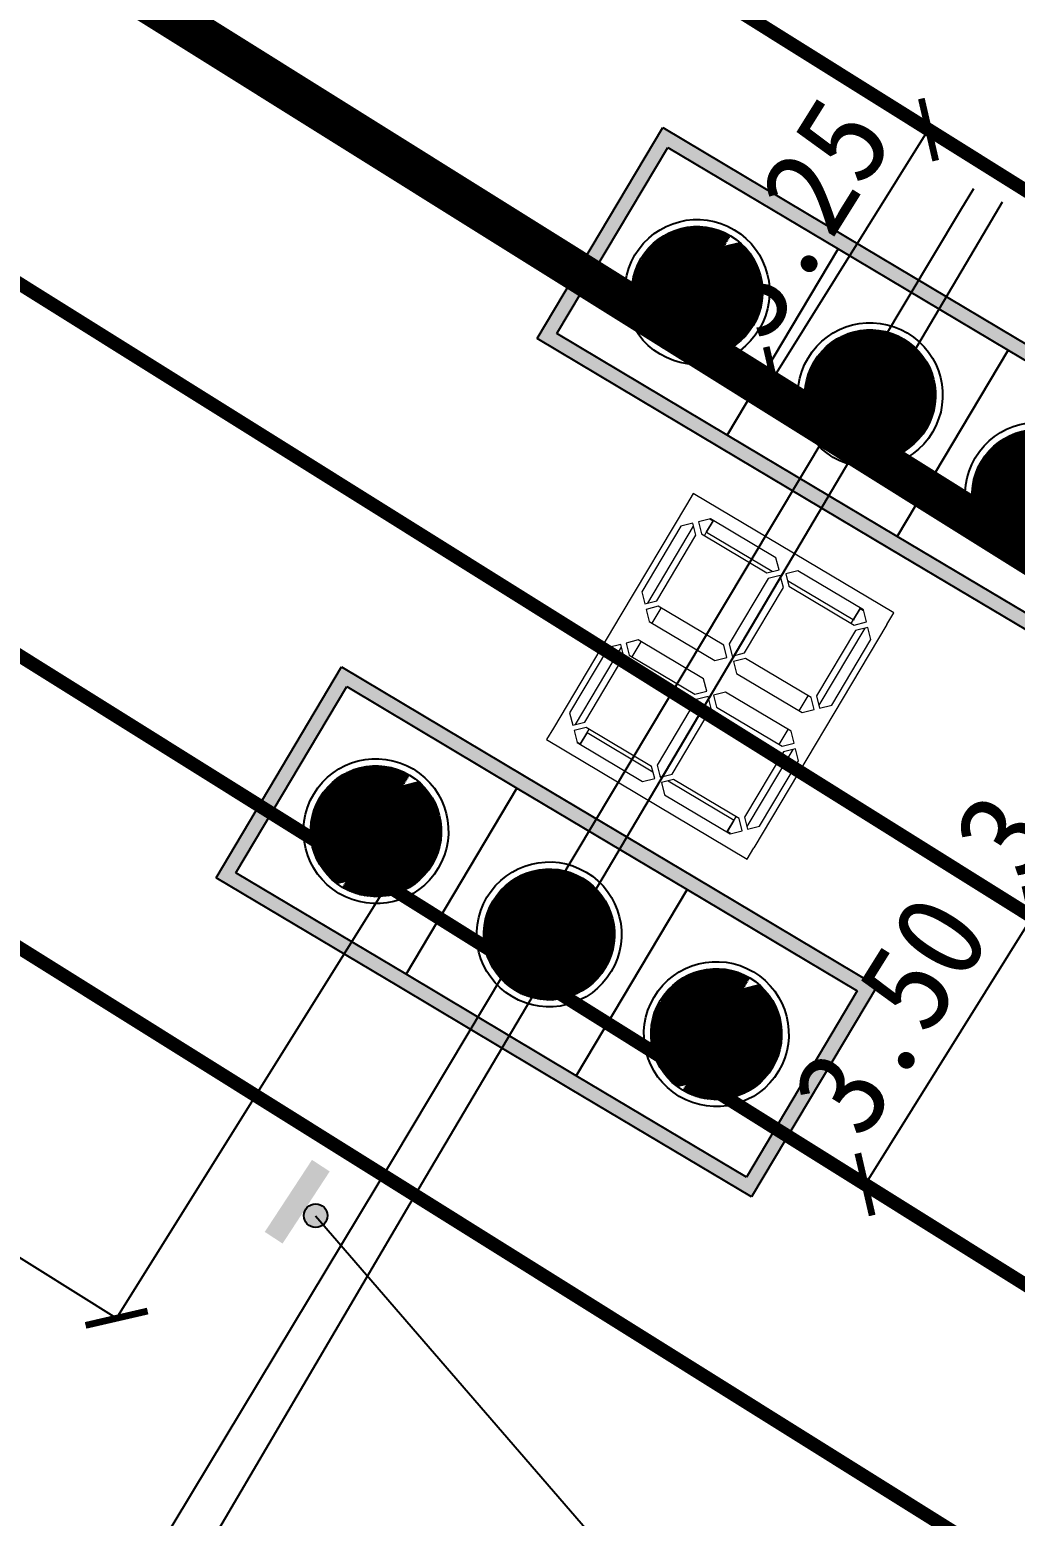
# Model space of a CAD drawing. Header units: millimetres. Extents: x 67546 to 67853, y 50657 to 50921.
# Drawn here: x 67726.25 to 67737.2, y 50739.33 to 50755.83 of the extents above; entities that cross this region are included whole.
import ezdxf

# ---------------------------------------------------------------- set-up
doc = ezdxf.new("R2010")
doc.units = ezdxf.units.MM
doc.linetypes.add('JTSS01', pattern=[6, 2, -4])
for name, color, linetype in [('@-中心线', 2, 'Continuous'), ('@-交通信号', 7, 'Continuous'), ('@-交通标志', 7, 'Continuous'), ('@-注释', 7, 'Continuous'), ('@-设计标注', 7, 'Continuous'), ('@-隔离栏', 7, 'Continuous'), ('交通标志', 7, 'Continuous')]:
    doc.layers.add(name, color=color, linetype=linetype)
doc.layers.add('@-道路标线', color=7, linetype='Continuous', lineweight=0)
doc.layers.get('0').off()
doc.styles.add('--黑体', font='simhei.ttf')
doc.linetypes.add('FENCELINE1', pattern='A,6.35,-2.54,[133,ltypeshp.shx,S=2.54,R=0,X=-2.54,Y=0],-2.54,25.4', length=36.83)
doc.dimstyles.new('标志标注', dxfattribs={"dimtxt": 1, "dimasz": 0.5, "dimexe": 0, "dimexo": 0, "dimgap": 0.25, "dimtad": 1, "dimzin": 0, "dimdsep": 46, "dimtxsty": '--黑体', "dimblk": 'ARCHTICK', "dimcen": 0.09, "dimadec": 0, "dimazin": 0, "dimtfac": 1, "dimtix": 1, "dimtmove": 1, "dimatfit": 0, "dimfxl": 1, "dimtolj": 1, "dimtzin": 0, "dimarcsym": 0})

# ---------------------------------------------------------------- blocks, each defined once
blk = doc.blocks.new('A$C5D3B22B4')
at = {"layer": '@-交通信号'}
for p, q in [((-19.019, 16.368), (-19.33, 16.367)), ((-13.857, 16.384), (-19.019, 16.368)), ((-6.759, 16.405), (-13.857, 16.384)), ((0.115, 16.441), (-6.759, 16.405)), ((-19.019, 16.015), (-19.294, 16.017)), ((-13.854, 16.004), (-19.019, 16.015)), ((-6.759, 15.99), (-13.854, 16.004)), ((0.115, 15.955), (-6.759, 15.99))]:
    blk.add_line(p, q, dxfattribs=at)
blk = doc.blocks.new('A$C2B1B455F')
at = {"layer": '@-交通信号'}
h = blk.add_hatch(color=256, dxfattribs=at)
h.paths.add_polyline_path([(0, 2.307), (0, 0.733), (0, -0.733), (0, -2.307), (-1.816, -2.307), (-1.816, -0.733), (-1.816, 0.733), (-1.816, 2.307)])
h.paths.add_polyline_path([(-0.106, 2.2), (-0.106, 0.733), (-0.106, -0.733), (-0.106, -2.2), (-1.71, -2.2), (-1.71, -0.733), (-1.71, 0.733), (-1.71, 2.2)], flags=16)
for p, q in [((-1.816, 0.733), (-1.816, 2.307)), ((-1.816, 2.307), (0, 2.307)), ((-1.71, 0.733), (-1.71, 2.2)), ((-1.71, 2.2), (-0.106, 2.2)), ((-0.106, 2.2), (-0.106, 0.733)), ((0, 2.307), (0, 0.733)), ((-0.902, 1.607), (-1.167, 1.871)), ((-0.902, 1.619), (-1.159, 1.876)), ((-0.902, 1.631), (-1.152, 1.881)), ((-0.902, 1.643), (-1.144, 1.885)), ((-0.902, 1.655), (-1.136, 1.89)), ((-0.902, 1.667), (-1.129, 1.894)), ((-0.902, 1.679), (-1.121, 1.898)), ((-0.902, 1.691), (-1.113, 1.902)), ((-0.902, 1.703), (-1.105, 1.906)), ((-0.902, 1.715), (-1.096, 1.91)), ((-0.902, 1.727), (-1.088, 1.913)), ((-0.902, 1.739), (-1.079, 1.917)), ((-0.902, 1.751), (-1.071, 1.92)), ((-0.902, 1.763), (-1.062, 1.923)), ((-0.902, 1.776), (-1.053, 1.926)), ((-0.902, 1.788), (-1.044, 1.929)), ((-0.902, 1.8), (-1.034, 1.932)), ((-0.902, 1.812), (-1.025, 1.935)), ((-0.902, 1.824), (-1.015, 1.937)), ((-0.902, 1.836), (-1.005, 1.939)), ((-0.902, 1.848), (-0.995, 1.941)), ((-0.902, 1.86), (-0.985, 1.943)), ((-0.902, 1.872), (-0.975, 1.945)), ((-0.902, 1.884), (-0.964, 1.946)), ((-0.902, 1.896), (-0.954, 1.948)), ((-0.902, 1.908), (-0.943, 1.949)), ((-0.902, 1.92), (-0.931, 1.95)), ((-0.902, 1.932), (-0.92, 1.95)), ((-0.902, 1.944), (-0.908, 1.95)), ((-0.425, 1.467), (-0.902, 1.944)), ((-0.437, 1.467), (-0.902, 1.932)), ((-0.449, 1.467), (-0.902, 1.92)), ((-0.461, 1.467), (-0.902, 1.908)), ((-0.473, 1.467), (-0.902, 1.896)), ((-0.485, 1.467), (-0.902, 1.884)), ((-0.497, 1.467), (-0.902, 1.872)), ((-0.419, 1.473), (-0.896, 1.95)), ((-0.419, 1.486), (-0.884, 1.95)), ((-0.42, 1.498), (-0.871, 1.949)), ((-0.421, 1.511), (-0.858, 1.948)), ((-0.422, 1.525), (-0.844, 1.947)), ((-0.424, 1.539), (-0.831, 1.945)), ((-0.427, 1.553), (-0.816, 1.943)), ((-0.429, 1.568), (-0.801, 1.94)), ((-0.433, 1.584), (-0.785, 1.936)), ((-0.437, 1.6), (-0.769, 1.932)), ((-0.443, 1.618), (-0.752, 1.927)), ((-0.449, 1.636), (-0.733, 1.92)), ((-0.457, 1.656), (-0.713, 1.912)), ((-0.467, 1.678), (-0.691, 1.902)), ((-0.48, 1.704), (-0.666, 1.889)), ((-0.499, 1.734), (-0.635, 1.87)), ((-0.991, 1.467), (-1.285, 1.761)), ((-0.979, 1.467), (-1.28, 1.768)), ((-0.967, 1.467), (-1.275, 1.775)), ((-0.955, 1.467), (-1.269, 1.781)), ((-0.943, 1.467), (-1.263, 1.788)), ((-0.931, 1.467), (-1.258, 1.794)), ((-0.919, 1.467), (-1.252, 1.8)), ((-0.907, 1.467), (-1.246, 1.806)), ((-0.902, 1.474), (-1.24, 1.812)), ((-0.902, 1.486), (-1.234, 1.818)), ((-0.902, 1.498), (-1.228, 1.824)), ((-0.902, 1.51), (-1.221, 1.83)), ((-0.902, 1.522), (-1.215, 1.835)), ((-0.902, 1.535), (-1.208, 1.841)), ((-0.902, 1.547), (-1.202, 1.846)), ((-0.902, 1.559), (-1.195, 1.852)), ((-0.902, 1.571), (-1.188, 1.857)), ((-0.902, 1.583), (-1.181, 1.862)), ((-0.902, 1.595), (-1.174, 1.867)), ((-0.509, 1.467), (-0.902, 1.86)), ((-0.522, 1.467), (-0.902, 1.848)), ((-0.534, 1.467), (-0.902, 1.836)), ((-0.546, 1.467), (-0.902, 1.824)), ((-0.558, 1.467), (-0.902, 1.812)), ((-0.57, 1.467), (-0.902, 1.8)), ((-0.582, 1.467), (-0.902, 1.788)), ((-0.594, 1.467), (-0.902, 1.776)), ((-0.606, 1.467), (-0.902, 1.763)), ((-0.538, 1.785), (-0.584, 1.831)), ((-1.16, 1.467), (-1.347, 1.655)), ((-1.148, 1.467), (-1.344, 1.663)), ((-1.136, 1.467), (-1.34, 1.671)), ((-1.124, 1.467), (-1.336, 1.679)), ((-1.112, 1.467), (-1.332, 1.687)), ((-1.1, 1.467), (-1.328, 1.695)), ((-1.088, 1.467), (-1.323, 1.703)), ((-1.076, 1.467), (-1.319, 1.711)), ((-1.064, 1.467), (-1.315, 1.718)), ((-1.052, 1.467), (-1.31, 1.726)), ((-1.04, 1.467), (-1.305, 1.733)), ((-1.028, 1.467), (-1.3, 1.74)), ((-1.016, 1.467), (-1.295, 1.747)), ((-1.003, 1.467), (-1.29, 1.754)), ((-0.618, 1.467), (-0.902, 1.751)), ((-0.63, 1.467), (-0.902, 1.739)), ((-0.642, 1.467), (-0.902, 1.727)), ((-0.654, 1.467), (-0.902, 1.715)), ((-0.666, 1.467), (-0.902, 1.703)), ((-0.678, 1.467), (-0.902, 1.691)), ((-0.69, 1.467), (-0.902, 1.679)), ((-0.702, 1.467), (-0.902, 1.667)), ((-0.714, 1.467), (-0.902, 1.655)), ((-1.293, 1.467), (-1.377, 1.552)), ((-1.281, 1.467), (-1.375, 1.562)), ((-1.269, 1.467), (-1.373, 1.572)), ((-1.256, 1.467), (-1.371, 1.582)), ((-1.244, 1.467), (-1.369, 1.592)), ((-1.232, 1.467), (-1.366, 1.601)), ((-1.22, 1.467), (-1.363, 1.61)), ((-1.208, 1.467), (-1.36, 1.619)), ((-1.196, 1.467), (-1.357, 1.628)), ((-1.184, 1.467), (-1.354, 1.637)), ((-1.172, 1.467), (-1.351, 1.646)), ((-0.726, 1.467), (-0.902, 1.643)), ((-0.738, 1.467), (-0.902, 1.631)), ((-0.75, 1.467), (-0.902, 1.619)), ((-0.763, 1.467), (-0.902, 1.607)), ((-0.775, 1.467), (-0.902, 1.595)), ((-0.787, 1.467), (-0.902, 1.583)), ((-0.799, 1.467), (-0.902, 1.571)), ((-0.811, 1.467), (-0.902, 1.559)), ((-0.823, 1.467), (-0.902, 1.547)), ((-0.906, 0.985), (-1.385, 1.463)), ((-0.918, 0.985), (-1.385, 1.451)), ((-0.931, 0.985), (-1.384, 1.438)), ((-0.902, 0.992), (-1.377, 1.467)), ((-0.902, 1.004), (-1.365, 1.467)), ((-0.902, 1.016), (-1.353, 1.467)), ((-0.902, 1.029), (-1.341, 1.467)), ((-0.902, 1.041), (-1.329, 1.467)), ((-0.902, 1.053), (-1.317, 1.467)), ((-0.902, 1.065), (-1.305, 1.467)), ((-0.902, 1.077), (-1.293, 1.467)), ((-0.902, 1.089), (-1.281, 1.467)), ((-0.902, 1.101), (-1.269, 1.467)), ((-0.902, 1.113), (-1.256, 1.467)), ((-0.902, 1.125), (-1.244, 1.467)), ((-0.902, 1.137), (-1.232, 1.467)), ((-0.902, 1.149), (-1.22, 1.467)), ((-0.902, 1.161), (-1.208, 1.467)), ((-0.902, 1.173), (-1.196, 1.467)), ((-0.902, 1.185), (-1.184, 1.467)), ((-0.902, 1.197), (-1.172, 1.467)), ((-0.902, 1.209), (-1.16, 1.467)), ((-0.902, 1.221), (-1.148, 1.467)), ((-0.902, 1.233), (-1.136, 1.467)), ((-0.902, 1.245), (-1.124, 1.467)), ((-0.902, 1.257), (-1.112, 1.467)), ((-0.902, 1.269), (-1.1, 1.467)), ((-0.902, 1.282), (-1.088, 1.467)), ((-0.902, 1.294), (-1.076, 1.467)), ((-0.902, 1.306), (-1.064, 1.467)), ((-0.902, 1.318), (-1.052, 1.467)), ((-0.902, 1.33), (-1.04, 1.467)), ((-0.902, 1.342), (-1.028, 1.467)), ((-0.902, 1.354), (-1.016, 1.467)), ((-0.902, 1.366), (-1.003, 1.467)), ((-0.902, 1.378), (-0.991, 1.467)), ((-0.902, 1.39), (-0.979, 1.467)), ((-0.902, 1.402), (-0.967, 1.467)), ((-0.902, 1.414), (-0.955, 1.467)), ((-0.902, 1.426), (-0.943, 1.467)), ((-0.902, 1.438), (-0.931, 1.467)), ((-0.902, 1.45), (-0.919, 1.467)), ((-0.902, 1.462), (-0.907, 1.467)), ((-0.835, 1.467), (-0.902, 1.535)), ((-0.847, 1.467), (-0.902, 1.522)), ((-0.859, 1.467), (-0.902, 1.51)), ((-0.871, 1.467), (-0.902, 1.498)), ((-0.883, 1.467), (-0.902, 1.486)), ((-0.895, 1.467), (-0.902, 1.474)), ((-0.563, 1.123), (-0.902, 1.462)), ((-0.569, 1.117), (-0.902, 1.45)), ((-0.575, 1.112), (-0.902, 1.438)), ((-0.557, 1.129), (-0.895, 1.467)), ((-0.551, 1.136), (-0.883, 1.467)), ((-0.545, 1.142), (-0.871, 1.467)), ((-0.54, 1.148), (-0.859, 1.467)), ((-0.534, 1.155), (-0.847, 1.467)), ((-0.528, 1.161), (-0.835, 1.467)), ((-0.523, 1.168), (-0.823, 1.467)), ((-0.518, 1.175), (-0.811, 1.467)), ((-0.513, 1.181), (-0.799, 1.467)), ((-0.508, 1.188), (-0.787, 1.467)), ((-0.503, 1.196), (-0.775, 1.467)), ((-0.498, 1.203), (-0.763, 1.467)), ((-0.493, 1.21), (-0.75, 1.467)), ((-0.489, 1.218), (-0.738, 1.467)), ((-0.484, 1.225), (-0.726, 1.467)), ((-0.48, 1.233), (-0.714, 1.467)), ((-0.475, 1.241), (-0.702, 1.467)), ((-0.471, 1.249), (-0.69, 1.467)), ((-0.467, 1.257), (-0.678, 1.467)), ((-0.463, 1.265), (-0.666, 1.467)), ((-0.46, 1.273), (-0.654, 1.467)), ((-0.456, 1.282), (-0.642, 1.467)), ((-0.453, 1.29), (-0.63, 1.467)), ((-0.449, 1.299), (-0.618, 1.467)), ((-0.446, 1.308), (-0.606, 1.467)), ((-0.443, 1.317), (-0.594, 1.467)), ((-0.44, 1.326), (-0.582, 1.467)), ((-0.437, 1.335), (-0.57, 1.467)), ((-0.435, 1.345), (-0.558, 1.467)), ((-0.432, 1.354), (-0.546, 1.467)), ((-0.43, 1.364), (-0.534, 1.467)), ((-0.428, 1.374), (-0.522, 1.467)), ((-0.426, 1.384), (-0.509, 1.467)), ((-0.424, 1.394), (-0.497, 1.467)), ((-0.423, 1.405), (-0.485, 1.467)), ((-0.422, 1.416), (-0.473, 1.467)), ((-0.944, 0.986), (-1.383, 1.425)), ((-0.957, 0.988), (-1.382, 1.412)), ((-0.971, 0.99), (-1.38, 1.398)), ((-0.986, 0.992), (-1.378, 1.384)), ((-1.001, 0.995), (-1.375, 1.369)), ((-1.016, 0.998), (-1.371, 1.353)), ((-1.032, 1.002), (-1.367, 1.337)), ((-0.582, 1.106), (-0.902, 1.426)), ((-0.588, 1.1), (-0.902, 1.414)), ((-0.595, 1.095), (-0.902, 1.402)), ((-0.601, 1.089), (-0.902, 1.39)), ((-0.608, 1.084), (-0.902, 1.378)), ((-0.615, 1.079), (-0.902, 1.366)), ((-0.622, 1.074), (-0.902, 1.354)), ((-0.629, 1.069), (-0.902, 1.342)), ((-0.636, 1.064), (-0.902, 1.33)), ((-1.05, 1.008), (-1.362, 1.32)), ((-1.068, 1.014), (-1.355, 1.301)), ((-1.088, 1.022), (-1.348, 1.281)), ((-1.11, 1.031), (-1.338, 1.26)), ((-1.134, 1.044), (-1.325, 1.235)), ((-0.644, 1.059), (-0.902, 1.318)), ((-0.651, 1.055), (-0.902, 1.306)), ((-0.659, 1.05), (-0.902, 1.294)), ((-0.666, 1.046), (-0.902, 1.282)), ((-0.674, 1.042), (-0.902, 1.269)), ((-0.682, 1.037), (-0.902, 1.257)), ((-0.69, 1.033), (-0.902, 1.245)), ((-0.698, 1.03), (-0.902, 1.233)), ((-0.706, 1.026), (-0.902, 1.221)), ((-1.164, 1.062), (-1.307, 1.205)), ((-1.209, 1.095), (-1.274, 1.16)), ((-0.715, 1.022), (-0.902, 1.209)), ((-0.723, 1.019), (-0.902, 1.197)), ((-0.732, 1.015), (-0.902, 1.185)), ((-0.741, 1.012), (-0.902, 1.173)), ((-0.75, 1.009), (-0.902, 1.161)), ((-0.759, 1.006), (-0.902, 1.149)), ((-0.768, 1.003), (-0.902, 1.137)), ((-0.778, 1.001), (-0.902, 1.125)), ((-0.787, 0.998), (-0.902, 1.113)), ((-0.797, 0.996), (-0.902, 1.101)), ((-0.807, 0.994), (-0.902, 1.089)), ((-0.817, 0.992), (-0.902, 1.077)), ((-0.827, 0.99), (-0.902, 1.065)), ((-0.838, 0.989), (-0.902, 1.053)), ((-0.849, 0.987), (-0.902, 1.041)), ((-0.86, 0.986), (-0.902, 1.029)), ((-0.871, 0.985), (-0.902, 1.016)), ((-0.882, 0.985), (-0.902, 1.004)), ((-1.816, -0.733), (-1.816, 0.733)), ((-1.71, 0.733), (-0.106, 0.733)), ((-1.71, -0.733), (-1.71, 0.733)), ((-0.106, 0.733), (-1.71, 0.733)), ((-0.106, 0.733), (-0.106, -0.733)), ((0, 0.733), (0, -0.733)), ((-0.902, 0.201), (-1.144, 0.444)), ((-0.902, 0.213), (-1.136, 0.448)), ((-0.902, 0.225), (-1.129, 0.452)), ((-0.902, 0.238), (-1.121, 0.456)), ((-0.902, 0.25), (-1.113, 0.46)), ((-0.902, 0.262), (-1.105, 0.464)), ((-0.902, 0.274), (-1.096, 0.468)), ((-0.902, 0.286), (-1.088, 0.472)), ((-0.902, 0.298), (-1.079, 0.475)), ((-0.902, 0.31), (-1.071, 0.478)), ((-0.902, 0.322), (-1.062, 0.482)), ((-0.902, 0.334), (-1.053, 0.485)), ((-0.902, 0.346), (-1.044, 0.488)), ((-0.902, 0.358), (-1.034, 0.49)), ((-0.902, 0.37), (-1.025, 0.493)), ((-0.902, 0.382), (-1.015, 0.495)), ((-0.902, 0.394), (-1.005, 0.498)), ((-0.902, 0.406), (-0.995, 0.5)), ((-0.902, 0.418), (-0.985, 0.502)), ((-0.902, 0.43), (-0.975, 0.503)), ((-0.902, 0.442), (-0.964, 0.505)), ((-0.902, 0.454), (-0.954, 0.506)), ((-0.902, 0.466), (-0.943, 0.507)), ((-0.902, 0.478), (-0.931, 0.508)), ((-0.902, 0.491), (-0.92, 0.509)), ((-0.902, 0.503), (-0.908, 0.509)), ((-0.425, 0.026), (-0.902, 0.503)), ((-0.437, 0.026), (-0.902, 0.491)), ((-0.449, 0.026), (-0.902, 0.478)), ((-0.461, 0.026), (-0.902, 0.466)), ((-0.473, 0.026), (-0.902, 0.454)), ((-0.485, 0.026), (-0.902, 0.442)), ((-0.419, 0.032), (-0.896, 0.509)), ((-0.419, 0.044), (-0.884, 0.509)), ((-0.42, 0.057), (-0.871, 0.508)), ((-0.421, 0.07), (-0.858, 0.507)), ((-0.422, 0.083), (-0.844, 0.505)), ((-0.424, 0.097), (-0.831, 0.504)), ((-0.427, 0.112), (-0.816, 0.501)), ((-0.429, 0.127), (-0.801, 0.498)), ((-0.433, 0.142), (-0.785, 0.495)), ((-0.437, 0.159), (-0.769, 0.49)), ((-0.443, 0.176), (-0.752, 0.485)), ((-0.449, 0.195), (-0.733, 0.478)), ((-0.457, 0.215), (-0.713, 0.47)), ((-0.467, 0.237), (-0.691, 0.46)), ((-0.48, 0.262), (-0.666, 0.447)), ((-0.967, 0.026), (-1.275, 0.333)), ((-0.955, 0.026), (-1.269, 0.34)), ((-0.943, 0.026), (-1.263, 0.346)), ((-0.931, 0.026), (-1.258, 0.352)), ((-0.919, 0.026), (-1.252, 0.359)), ((-0.907, 0.026), (-1.246, 0.365)), ((-0.902, 0.033), (-1.24, 0.371)), ((-0.902, 0.045), (-1.234, 0.377)), ((-0.902, 0.057), (-1.228, 0.382)), ((-0.902, 0.069), (-1.221, 0.388)), ((-0.902, 0.081), (-1.215, 0.394)), ((-0.902, 0.093), (-1.208, 0.399)), ((-0.902, 0.105), (-1.202, 0.405)), ((-0.902, 0.117), (-1.195, 0.41)), ((-0.902, 0.129), (-1.188, 0.415)), ((-0.902, 0.141), (-1.181, 0.42)), ((-0.902, 0.153), (-1.174, 0.425)), ((-0.902, 0.165), (-1.167, 0.43)), ((-0.902, 0.177), (-1.159, 0.435)), ((-0.902, 0.189), (-1.152, 0.439)), ((-0.497, 0.026), (-0.902, 0.43)), ((-0.509, 0.026), (-0.902, 0.418)), ((-0.522, 0.026), (-0.902, 0.406)), ((-0.534, 0.026), (-0.902, 0.394)), ((-0.546, 0.026), (-0.902, 0.382)), ((-0.558, 0.026), (-0.902, 0.37)), ((-0.57, 0.026), (-0.902, 0.358)), ((-0.582, 0.026), (-0.902, 0.346)), ((-0.594, 0.026), (-0.902, 0.334)), ((-0.499, 0.293), (-0.635, 0.428)), ((-0.538, 0.344), (-0.584, 0.39)), ((-1.148, 0.026), (-1.344, 0.221)), ((-1.136, 0.026), (-1.34, 0.23)), ((-1.124, 0.026), (-1.336, 0.238)), ((-1.112, 0.026), (-1.332, 0.246)), ((-1.1, 0.026), (-1.328, 0.254)), ((-1.088, 0.026), (-1.323, 0.262)), ((-1.076, 0.026), (-1.319, 0.269)), ((-1.064, 0.026), (-1.315, 0.277)), ((-1.052, 0.026), (-1.31, 0.284)), ((-1.04, 0.026), (-1.305, 0.291)), ((-1.028, 0.026), (-1.3, 0.299)), ((-1.016, 0.026), (-1.295, 0.306)), ((-1.003, 0.026), (-1.29, 0.313)), ((-0.991, 0.026), (-1.285, 0.32)), ((-0.979, 0.026), (-1.28, 0.326)), ((-0.606, 0.026), (-0.902, 0.322)), ((-0.618, 0.026), (-0.902, 0.31)), ((-0.63, 0.026), (-0.902, 0.298)), ((-0.642, 0.026), (-0.902, 0.286)), ((-0.654, 0.026), (-0.902, 0.274)), ((-0.666, 0.026), (-0.902, 0.262)), ((-0.678, 0.026), (-0.902, 0.25)), ((-0.69, 0.026), (-0.902, 0.238)), ((-0.702, 0.026), (-0.902, 0.225)), ((-1.293, 0.026), (-1.377, 0.111)), ((-1.281, 0.026), (-1.375, 0.121)), ((-1.269, 0.026), (-1.373, 0.131)), ((-1.256, 0.026), (-1.371, 0.14)), ((-1.244, 0.026), (-1.369, 0.15)), ((-1.232, 0.026), (-1.366, 0.159)), ((-1.22, 0.026), (-1.363, 0.169)), ((-1.208, 0.026), (-1.36, 0.178)), ((-1.196, 0.026), (-1.357, 0.187)), ((-1.184, 0.026), (-1.354, 0.196)), ((-1.172, 0.026), (-1.351, 0.204)), ((-1.16, 0.026), (-1.347, 0.213)), ((-0.714, 0.026), (-0.902, 0.213)), ((-0.726, 0.026), (-0.902, 0.201)), ((-0.738, 0.026), (-0.902, 0.189)), ((-0.75, 0.026), (-0.902, 0.177)), ((-0.763, 0.026), (-0.902, 0.165)), ((-0.775, 0.026), (-0.902, 0.153)), ((-0.787, 0.026), (-0.902, 0.141)), ((-0.799, 0.026), (-0.902, 0.129)), ((-0.811, 0.026), (-0.902, 0.117)), ((-1.377, 0.026), (-1.385, 0.034)), ((-0.906, -0.457), (-1.385, 0.022)), ((-0.918, -0.457), (-1.385, 0.009)), ((-1.353, 0.026), (-1.384, 0.057)), ((-1.365, 0.026), (-1.384, 0.045)), ((-1.341, 0.026), (-1.383, 0.068)), ((-1.329, 0.026), (-1.382, 0.079)), ((-1.317, 0.026), (-1.381, 0.09)), ((-1.305, 0.026), (-1.379, 0.1)), ((-0.902, -0.449), (-1.377, 0.026)), ((-0.902, -0.437), (-1.365, 0.026)), ((-0.902, -0.425), (-1.353, 0.026)), ((-0.902, -0.413), (-1.341, 0.026)), ((-0.902, -0.401), (-1.329, 0.026)), ((-0.902, -0.389), (-1.317, 0.026)), ((-0.902, -0.377), (-1.305, 0.026)), ((-0.902, -0.365), (-1.293, 0.026)), ((-0.902, -0.353), (-1.281, 0.026)), ((-0.902, -0.341), (-1.269, 0.026)), ((-0.902, -0.329), (-1.256, 0.026)), ((-0.902, -0.317), (-1.244, 0.026)), ((-0.902, -0.305), (-1.232, 0.026)), ((-0.902, -0.293), (-1.22, 0.026)), ((-0.902, -0.281), (-1.208, 0.026)), ((-0.902, -0.269), (-1.196, 0.026)), ((-0.902, -0.256), (-1.184, 0.026)), ((-0.902, -0.244), (-1.172, 0.026)), ((-0.902, -0.232), (-1.16, 0.026)), ((-0.902, -0.22), (-1.148, 0.026)), ((-0.902, -0.208), (-1.136, 0.026)), ((-0.902, -0.196), (-1.124, 0.026)), ((-0.902, -0.184), (-1.112, 0.026)), ((-0.902, -0.172), (-1.1, 0.026)), ((-0.902, -0.16), (-1.088, 0.026)), ((-0.902, -0.148), (-1.076, 0.026)), ((-0.902, -0.136), (-1.064, 0.026)), ((-0.902, -0.124), (-1.052, 0.026)), ((-0.902, -0.112), (-1.04, 0.026)), ((-0.902, -0.1), (-1.028, 0.026)), ((-0.902, -0.088), (-1.016, 0.026)), ((-0.902, -0.076), (-1.003, 0.026)), ((-0.902, -0.064), (-0.991, 0.026)), ((-0.902, -0.052), (-0.979, 0.026)), ((-0.902, -0.04), (-0.967, 0.026)), ((-0.902, -0.028), (-0.955, 0.026)), ((-0.902, -0.016), (-0.943, 0.026)), ((-0.902, -0.003), (-0.931, 0.026)), ((-0.902, 0.009), (-0.919, 0.026)), ((-0.902, 0.021), (-0.907, 0.026)), ((-0.823, 0.026), (-0.902, 0.105)), ((-0.835, 0.026), (-0.902, 0.093)), ((-0.847, 0.026), (-0.902, 0.081)), ((-0.859, 0.026), (-0.902, 0.069)), ((-0.871, 0.026), (-0.902, 0.057)), ((-0.883, 0.026), (-0.902, 0.045)), ((-0.895, 0.026), (-0.902, 0.033)), ((-0.563, -0.318), (-0.902, 0.021)), ((-0.569, -0.324), (-0.902, 0.009)), ((-0.557, -0.312), (-0.895, 0.026)), ((-0.551, -0.306), (-0.883, 0.026)), ((-0.545, -0.3), (-0.871, 0.026)), ((-0.54, -0.294), (-0.859, 0.026)), ((-0.534, -0.287), (-0.847, 0.026)), ((-0.528, -0.28), (-0.835, 0.026)), ((-0.523, -0.274), (-0.823, 0.026)), ((-0.518, -0.267), (-0.811, 0.026)), ((-0.513, -0.26), (-0.799, 0.026)), ((-0.508, -0.253), (-0.787, 0.026)), ((-0.503, -0.246), (-0.775, 0.026)), ((-0.498, -0.239), (-0.763, 0.026)), ((-0.493, -0.231), (-0.75, 0.026)), ((-0.489, -0.224), (-0.738, 0.026)), ((-0.484, -0.216), (-0.726, 0.026)), ((-0.48, -0.209), (-0.714, 0.026)), ((-0.475, -0.201), (-0.702, 0.026)), ((-0.471, -0.193), (-0.69, 0.026)), ((-0.467, -0.185), (-0.678, 0.026)), ((-0.463, -0.177), (-0.666, 0.026)), ((-0.46, -0.169), (-0.654, 0.026)), ((-0.456, -0.16), (-0.642, 0.026)), ((-0.453, -0.152), (-0.63, 0.026)), ((-0.449, -0.143), (-0.618, 0.026)), ((-0.446, -0.134), (-0.606, 0.026)), ((-0.443, -0.125), (-0.594, 0.026)), ((-0.44, -0.116), (-0.582, 0.026)), ((-0.437, -0.107), (-0.57, 0.026)), ((-0.435, -0.097), (-0.558, 0.026)), ((-0.432, -0.087), (-0.546, 0.026)), ((-0.43, -0.078), (-0.534, 0.026)), ((-0.428, -0.068), (-0.522, 0.026)), ((-0.426, -0.058), (-0.509, 0.026)), ((-0.424, -0.047), (-0.497, 0.026)), ((-0.423, -0.037), (-0.485, 0.026)), ((-0.422, -0.026), (-0.473, 0.026)), ((-0.421, -0.015), (-0.461, 0.026)), ((-0.42, -0.004), (-0.449, 0.026)), ((-0.419, 0.008), (-0.437, 0.026)), ((-0.419, 0.02), (-0.425, 0.026)), ((-0.931, -0.456), (-1.384, -0.003)), ((-0.944, -0.455), (-1.383, -0.016)), ((-0.957, -0.454), (-1.382, -0.03)), ((-0.971, -0.452), (-1.38, -0.044)), ((-0.986, -0.45), (-1.378, -0.058)), ((-1.001, -0.447), (-1.375, -0.073)), ((-1.016, -0.443), (-1.371, -0.088)), ((-1.032, -0.439), (-1.367, -0.105)), ((-0.575, -0.33), (-0.902, -0.003)), ((-0.582, -0.336), (-0.902, -0.016)), ((-0.588, -0.341), (-0.902, -0.028)), ((-0.595, -0.347), (-0.902, -0.04)), ((-0.601, -0.352), (-0.902, -0.052)), ((-0.608, -0.358), (-0.902, -0.064)), ((-0.615, -0.363), (-0.902, -0.076)), ((-0.622, -0.368), (-0.902, -0.088)), ((-0.629, -0.373), (-0.902, -0.1)), ((-1.05, -0.434), (-1.362, -0.122)), ((-1.068, -0.428), (-1.355, -0.14)), ((-1.088, -0.42), (-1.348, -0.16)), ((-1.11, -0.41), (-1.338, -0.182)), ((-1.134, -0.397), (-1.325, -0.207)), ((-0.636, -0.378), (-0.902, -0.112)), ((-0.644, -0.382), (-0.902, -0.124)), ((-0.651, -0.387), (-0.902, -0.136)), ((-0.659, -0.391), (-0.902, -0.148)), ((-0.666, -0.396), (-0.902, -0.16)), ((-0.674, -0.4), (-0.902, -0.172)), ((-0.682, -0.404), (-0.902, -0.184)), ((-0.69, -0.408), (-0.902, -0.196)), ((-0.698, -0.412), (-0.902, -0.208)), ((-1.164, -0.38), (-1.307, -0.237)), ((-1.209, -0.347), (-1.274, -0.282)), ((-0.706, -0.416), (-0.902, -0.22)), ((-0.715, -0.419), (-0.902, -0.232)), ((-0.723, -0.423), (-0.902, -0.244)), ((-0.732, -0.426), (-0.902, -0.256)), ((-0.741, -0.43), (-0.902, -0.269)), ((-0.75, -0.433), (-0.902, -0.281)), ((-0.759, -0.436), (-0.902, -0.293)), ((-0.768, -0.438), (-0.902, -0.305)), ((-0.778, -0.441), (-0.902, -0.317)), ((-0.787, -0.443), (-0.902, -0.329)), ((-0.797, -0.446), (-0.902, -0.341)), ((-0.807, -0.448), (-0.902, -0.353)), ((-0.817, -0.45), (-0.902, -0.365)), ((-0.827, -0.451), (-0.902, -0.377)), ((-0.838, -0.453), (-0.902, -0.389)), ((-0.849, -0.454), (-0.902, -0.401)), ((-0.86, -0.455), (-0.902, -0.413)), ((-0.871, -0.456), (-0.902, -0.425)), ((-0.882, -0.457), (-0.902, -0.437)), ((-0.894, -0.457), (-0.902, -0.449)), ((-1.816, -2.307), (-1.816, -0.733)), ((-0.106, -0.733), (-1.71, -0.733)), ((-1.71, -0.733), (-0.106, -0.733)), ((-1.71, -2.2), (-1.71, -0.733)), ((-0.106, -0.733), (-0.106, -2.2)), ((0, -0.733), (0, -2.307)), ((-0.902, -1.062), (-0.975, -0.989)), ((-0.902, -1.05), (-0.964, -0.987)), ((-0.902, -1.038), (-0.954, -0.986)), ((-0.902, -1.025), (-0.943, -0.985)), ((-0.902, -1.013), (-0.931, -0.984)), ((-0.902, -1.001), (-0.92, -0.983)), ((-0.902, -0.989), (-0.908, -0.983)), ((-0.425, -1.466), (-0.902, -0.989)), ((-0.419, -1.46), (-0.896, -0.983)), ((-0.419, -1.448), (-0.884, -0.983)), ((-0.42, -1.435), (-0.871, -0.984)), ((-0.421, -1.422), (-0.858, -0.985)), ((-0.422, -1.409), (-0.844, -0.986)), ((-0.424, -1.395), (-0.831, -0.988)), ((-0.902, -1.411), (-1.215, -1.098)), ((-0.902, -1.399), (-1.208, -1.093)), ((-0.902, -1.387), (-1.202, -1.087)), ((-0.902, -1.375), (-1.195, -1.082)), ((-0.902, -1.363), (-1.188, -1.077)), ((-0.902, -1.351), (-1.181, -1.072)), ((-0.902, -1.339), (-1.174, -1.067)), ((-0.902, -1.327), (-1.167, -1.062)), ((-0.902, -1.315), (-1.159, -1.057)), ((-0.902, -1.303), (-1.152, -1.053)), ((-0.902, -1.291), (-1.144, -1.048)), ((-0.902, -1.278), (-1.136, -1.044)), ((-0.902, -1.266), (-1.129, -1.04)), ((-0.902, -1.254), (-1.121, -1.035)), ((-0.902, -1.242), (-1.113, -1.031)), ((-0.902, -1.23), (-1.105, -1.028)), ((-0.902, -1.218), (-1.096, -1.024)), ((-0.902, -1.206), (-1.088, -1.02)), ((-0.902, -1.194), (-1.079, -1.017)), ((-0.902, -1.182), (-1.071, -1.013)), ((-0.902, -1.17), (-1.062, -1.01)), ((-0.902, -1.158), (-1.053, -1.007)), ((-0.902, -1.146), (-1.044, -1.004)), ((-0.902, -1.134), (-1.034, -1.002)), ((-0.902, -1.122), (-1.025, -0.999)), ((-0.902, -1.11), (-1.015, -0.996)), ((-0.902, -1.098), (-1.005, -0.994)), ((-0.902, -1.086), (-0.995, -0.992)), ((-0.902, -1.074), (-0.985, -0.99)), ((-0.437, -1.466), (-0.902, -1.001)), ((-0.449, -1.466), (-0.902, -1.013)), ((-0.461, -1.466), (-0.902, -1.025)), ((-0.473, -1.466), (-0.902, -1.038)), ((-0.485, -1.466), (-0.902, -1.05)), ((-0.497, -1.466), (-0.902, -1.062)), ((-0.509, -1.466), (-0.902, -1.074)), ((-0.522, -1.466), (-0.902, -1.086)), ((-0.534, -1.466), (-0.902, -1.098)), ((-0.427, -1.38), (-0.816, -0.991)), ((-0.429, -1.365), (-0.801, -0.994)), ((-0.433, -1.35), (-0.785, -0.997)), ((-0.437, -1.333), (-0.769, -1.002)), ((-0.443, -1.316), (-0.752, -1.007)), ((-0.449, -1.297), (-0.733, -1.013)), ((-0.457, -1.277), (-0.713, -1.021)), ((-0.467, -1.255), (-0.691, -1.031)), ((-0.48, -1.23), (-0.666, -1.045)), ((-0.499, -1.199), (-0.635, -1.064)), ((-1.052, -1.466), (-1.31, -1.208)), ((-1.04, -1.466), (-1.305, -1.2)), ((-1.028, -1.466), (-1.3, -1.193)), ((-1.016, -1.466), (-1.295, -1.186)), ((-1.003, -1.466), (-1.29, -1.179)), ((-0.991, -1.466), (-1.285, -1.172)), ((-0.979, -1.466), (-1.28, -1.165)), ((-0.967, -1.466), (-1.275, -1.159)), ((-0.955, -1.466), (-1.269, -1.152)), ((-0.943, -1.466), (-1.263, -1.146)), ((-0.931, -1.466), (-1.258, -1.139)), ((-0.919, -1.466), (-1.252, -1.133)), ((-0.907, -1.466), (-1.246, -1.127)), ((-0.902, -1.459), (-1.24, -1.121)), ((-0.902, -1.447), (-1.234, -1.115)), ((-0.902, -1.435), (-1.228, -1.109)), ((-0.902, -1.423), (-1.221, -1.104)), ((-0.546, -1.466), (-0.902, -1.11)), ((-0.558, -1.466), (-0.902, -1.122)), ((-0.57, -1.466), (-0.902, -1.134)), ((-0.582, -1.466), (-0.902, -1.146)), ((-0.594, -1.466), (-0.902, -1.158)), ((-0.606, -1.466), (-0.902, -1.17)), ((-0.618, -1.466), (-0.902, -1.182)), ((-0.63, -1.466), (-0.902, -1.194)), ((-0.642, -1.466), (-0.902, -1.206)), ((-0.538, -1.148), (-0.584, -1.102)), ((-1.208, -1.466), (-1.36, -1.314)), ((-1.196, -1.466), (-1.357, -1.305)), ((-1.184, -1.466), (-1.354, -1.296)), ((-1.172, -1.466), (-1.351, -1.288)), ((-1.16, -1.466), (-1.347, -1.279)), ((-1.148, -1.466), (-1.344, -1.271)), ((-1.136, -1.466), (-1.34, -1.262)), ((-1.124, -1.466), (-1.336, -1.254)), ((-1.112, -1.466), (-1.332, -1.246)), ((-1.1, -1.466), (-1.328, -1.238)), ((-1.088, -1.466), (-1.323, -1.23)), ((-1.076, -1.466), (-1.319, -1.223)), ((-1.064, -1.466), (-1.315, -1.215)), ((-0.654, -1.466), (-0.902, -1.218)), ((-0.666, -1.466), (-0.902, -1.23)), ((-0.678, -1.466), (-0.902, -1.242)), ((-0.69, -1.466), (-0.902, -1.254)), ((-0.702, -1.466), (-0.902, -1.266)), ((-0.714, -1.466), (-0.902, -1.278)), ((-0.726, -1.466), (-0.902, -1.291)), ((-0.738, -1.466), (-0.902, -1.303)), ((-0.75, -1.466), (-0.902, -1.315)), ((-1.293, -1.466), (-1.377, -1.381)), ((-1.281, -1.466), (-1.375, -1.371)), ((-1.269, -1.466), (-1.373, -1.361)), ((-1.256, -1.466), (-1.371, -1.351)), ((-1.244, -1.466), (-1.369, -1.342)), ((-1.232, -1.466), (-1.366, -1.332)), ((-1.22, -1.466), (-1.363, -1.323)), ((-0.763, -1.466), (-0.902, -1.327)), ((-0.775, -1.466), (-0.902, -1.339)), ((-0.787, -1.466), (-0.902, -1.351)), ((-0.799, -1.466), (-0.902, -1.363)), ((-0.811, -1.466), (-0.902, -1.375)), ((-0.823, -1.466), (-0.902, -1.387)), ((-0.835, -1.466), (-0.902, -1.399)), ((-0.847, -1.466), (-0.902, -1.411)), ((-0.859, -1.466), (-0.902, -1.423)), ((-0.906, -1.949), (-1.385, -1.47)), ((-0.918, -1.949), (-1.385, -1.483)), ((-0.931, -1.948), (-1.384, -1.495)), ((-0.944, -1.947), (-1.383, -1.508)), ((-0.957, -1.946), (-1.382, -1.522)), ((-0.971, -1.944), (-1.38, -1.535)), ((-0.902, -1.941), (-1.377, -1.466)), ((-0.902, -1.929), (-1.365, -1.466)), ((-0.902, -1.917), (-1.353, -1.466)), ((-0.902, -1.905), (-1.341, -1.466)), ((-0.902, -1.893), (-1.329, -1.466)), ((-0.902, -1.881), (-1.317, -1.466)), ((-0.902, -1.869), (-1.305, -1.466)), ((-0.902, -1.857), (-1.293, -1.466)), ((-0.902, -1.845), (-1.281, -1.466)), ((-0.902, -1.833), (-1.269, -1.466)), ((-0.902, -1.821), (-1.256, -1.466)), ((-0.902, -1.809), (-1.244, -1.466)), ((-0.902, -1.797), (-1.232, -1.466)), ((-0.902, -1.785), (-1.22, -1.466)), ((-0.902, -1.772), (-1.208, -1.466)), ((-0.902, -1.76), (-1.196, -1.466)), ((-0.902, -1.748), (-1.184, -1.466)), ((-0.902, -1.736), (-1.172, -1.466)), ((-0.902, -1.724), (-1.16, -1.466)), ((-0.902, -1.712), (-1.148, -1.466)), ((-0.902, -1.7), (-1.136, -1.466)), ((-0.902, -1.688), (-1.124, -1.466)), ((-0.902, -1.676), (-1.112, -1.466)), ((-0.902, -1.664), (-1.1, -1.466)), ((-0.902, -1.652), (-1.088, -1.466)), ((-0.902, -1.64), (-1.076, -1.466)), ((-0.902, -1.628), (-1.064, -1.466)), ((-0.902, -1.616), (-1.052, -1.466)), ((-0.902, -1.604), (-1.04, -1.466)), ((-0.902, -1.592), (-1.028, -1.466)), ((-0.902, -1.58), (-1.016, -1.466)), ((-0.902, -1.568), (-1.003, -1.466)), ((-0.902, -1.556), (-0.991, -1.466)), ((-0.902, -1.544), (-0.979, -1.466)), ((-0.902, -1.531), (-0.967, -1.466)), ((-0.902, -1.519), (-0.955, -1.466)), ((-0.902, -1.507), (-0.943, -1.466)), ((-0.902, -1.495), (-0.931, -1.466)), ((-0.902, -1.483), (-0.919, -1.466)), ((-0.902, -1.471), (-0.907, -1.466)), ((-0.871, -1.466), (-0.902, -1.435)), ((-0.883, -1.466), (-0.902, -1.447)), ((-0.895, -1.466), (-0.902, -1.459)), ((-0.563, -1.81), (-0.902, -1.471)), ((-0.569, -1.816), (-0.902, -1.483)), ((-0.575, -1.822), (-0.902, -1.495)), ((-0.582, -1.828), (-0.902, -1.507)), ((-0.588, -1.833), (-0.902, -1.519)), ((-0.595, -1.839), (-0.902, -1.531)), ((-0.557, -1.804), (-0.895, -1.466)), ((-0.551, -1.798), (-0.883, -1.466)), ((-0.545, -1.792), (-0.871, -1.466)), ((-0.54, -1.785), (-0.859, -1.466)), ((-0.534, -1.779), (-0.847, -1.466)), ((-0.528, -1.772), (-0.835, -1.466)), ((-0.523, -1.766), (-0.823, -1.466)), ((-0.518, -1.759), (-0.811, -1.466)), ((-0.513, -1.752), (-0.799, -1.466)), ((-0.508, -1.745), (-0.787, -1.466)), ((-0.503, -1.738), (-0.775, -1.466)), ((-0.498, -1.731), (-0.763, -1.466)), ((-0.493, -1.723), (-0.75, -1.466)), ((-0.489, -1.716), (-0.738, -1.466)), ((-0.484, -1.708), (-0.726, -1.466)), ((-0.48, -1.701), (-0.714, -1.466)), ((-0.475, -1.693), (-0.702, -1.466)), ((-0.471, -1.685), (-0.69, -1.466)), ((-0.467, -1.677), (-0.678, -1.466)), ((-0.463, -1.669), (-0.666, -1.466)), ((-0.46, -1.66), (-0.654, -1.466)), ((-0.456, -1.652), (-0.642, -1.466)), ((-0.453, -1.643), (-0.63, -1.466)), ((-0.449, -1.635), (-0.618, -1.466)), ((-0.446, -1.626), (-0.606, -1.466)), ((-0.443, -1.617), (-0.594, -1.466)), ((-0.44, -1.608), (-0.582, -1.466)), ((-0.437, -1.598), (-0.57, -1.466)), ((-0.435, -1.589), (-0.558, -1.466)), ((-0.432, -1.579), (-0.546, -1.466)), ((-0.43, -1.57), (-0.534, -1.466)), ((-0.428, -1.56), (-0.522, -1.466)), ((-0.426, -1.549), (-0.509, -1.466)), ((-0.424, -1.539), (-0.497, -1.466)), ((-0.423, -1.528), (-0.485, -1.466)), ((-0.422, -1.518), (-0.473, -1.466)), ((-0.986, -1.942), (-1.378, -1.55)), ((-1.001, -1.939), (-1.375, -1.565)), ((-1.016, -1.935), (-1.371, -1.58)), ((-1.032, -1.931), (-1.367, -1.597)), ((-1.05, -1.926), (-1.362, -1.614)), ((-1.068, -1.92), (-1.355, -1.632)), ((-0.601, -1.844), (-0.902, -1.544)), ((-0.608, -1.849), (-0.902, -1.556)), ((-0.615, -1.855), (-0.902, -1.568)), ((-0.622, -1.86), (-0.902, -1.58)), ((-0.629, -1.865), (-0.902, -1.592)), ((-0.636, -1.869), (-0.902, -1.604)), ((-0.644, -1.874), (-0.902, -1.616)), ((-0.651, -1.879), (-0.902, -1.628)), ((-0.659, -1.883), (-0.902, -1.64)), ((-1.088, -1.912), (-1.348, -1.652)), ((-1.11, -1.902), (-1.338, -1.674)), ((-1.134, -1.889), (-1.325, -1.698)), ((-1.164, -1.872), (-1.307, -1.728)), ((-0.666, -1.888), (-0.902, -1.652)), ((-0.674, -1.892), (-0.902, -1.664)), ((-0.682, -1.896), (-0.902, -1.676)), ((-0.69, -1.9), (-0.902, -1.688)), ((-0.698, -1.904), (-0.902, -1.7)), ((-0.706, -1.908), (-0.902, -1.712)), ((-0.715, -1.911), (-0.902, -1.724)), ((-0.723, -1.915), (-0.902, -1.736)), ((-0.732, -1.918), (-0.902, -1.748)), ((-1.209, -1.839), (-1.274, -1.773)), ((-0.741, -1.921), (-0.902, -1.76)), ((-0.75, -1.924), (-0.902, -1.772)), ((-0.759, -1.927), (-0.902, -1.785)), ((-0.768, -1.93), (-0.902, -1.797)), ((-0.778, -1.933), (-0.902, -1.809)), ((-0.787, -1.935), (-0.902, -1.821)), ((-0.797, -1.937), (-0.902, -1.833)), ((-0.807, -1.94), (-0.902, -1.845)), ((-0.817, -1.942), (-0.902, -1.857)), ((-0.827, -1.943), (-0.902, -1.869)), ((-0.838, -1.945), (-0.902, -1.881)), ((-0.849, -1.946), (-0.902, -1.893)), ((-0.86, -1.947), (-0.902, -1.905)), ((-0.871, -1.948), (-0.902, -1.917)), ((-0.882, -1.949), (-0.902, -1.929)), ((0, -2.307), (-1.816, -2.307)), ((-0.106, -2.2), (-1.71, -2.2))]:
    blk.add_line(p, q, dxfattribs=at)
for centre, major_axis, start_param, end_param in [((-0.902, 1.467), (0.379, 0.379), 5.497787, 11.780972), ((-0.902, 1.467), (-0.342, 0.342), 3.926991, 10.210176), ((-0.902, 0.026), (0.379, 0.379), 5.497787, 11.780972), ((-0.902, 0.026), (-0.342, 0.342), 3.926991, 10.210176), ((-0.902, -1.466), (0.379, 0.379), 5.497787, 11.780972), ((-0.902, -1.466), (-0.342, 0.342), 3.926991, 10.210176)]:
    blk.add_ellipse(centre, major_axis=major_axis, ratio=1, start_param=start_param, end_param=end_param, dxfattribs=at)
blk = doc.blocks.new('A$C2D777034')
at = {"layer": '@-交通信号', "linetype": 'Continuous', "lineweight": 0}
for p, q in [((-2.12, 0.864), (-2.12, -0.864)), ((-2.022, 0.864), (-2.12, 0.864)), ((-2.022, 0.864), (-0.098, 0.864)), ((-1.864, 0.819), (-1.929, 0.753)), ((-1.3, 0.819), (-1.864, 0.819)), ((-1.234, 0.753), (-1.3, 0.819)), ((-0.82, 0.819), (-0.885, 0.753)), ((-0.256, 0.819), (-0.82, 0.819)), ((-0.191, 0.753), (-0.256, 0.819)), ((0, 0.864), (-0.098, 0.864)), ((0, -0.864), (0, 0.864)), ((-1.959, 0.724), (-2.024, 0.659)), ((-2.022, 0.633), (-2.022, 0.66)), ((-2.021, 0.633), (-2.021, 0.661)), ((-1.893, 0.659), (-1.959, 0.724)), ((-1.929, 0.753), (-1.864, 0.688)), ((-1.913, 0.738), (-1.25, 0.738)), ((-1.864, 0.688), (-1.3, 0.688)), ((-1.3, 0.688), (-1.234, 0.753)), ((-1.205, 0.724), (-1.27, 0.659)), ((-1.14, 0.659), (-1.205, 0.724)), ((-0.915, 0.724), (-0.98, 0.659)), ((-0.85, 0.659), (-0.915, 0.724)), ((-0.885, 0.753), (-0.82, 0.688)), ((-0.87, 0.738), (-0.206, 0.738)), ((-0.82, 0.688), (-0.256, 0.688)), ((-0.256, 0.688), (-0.191, 0.753)), ((-0.161, 0.724), (-0.227, 0.659)), ((-0.096, 0.659), (-0.161, 0.724)), ((-0.099, 0.661), (-0.099, 0.633)), ((-0.098, 0.66), (-0.098, 0.633)), ((-2.024, 0.659), (-2.024, 0.094)), ((-2.022, 0.633), (-2.024, 0.633)), ((-2.022, 0.633), (-2.022, 0.633)), ((-2.022, 0.633), (-1.926, 0.633)), ((-1.926, 0.633), (-2.021, 0.633)), ((-2.017, 0.633), (-2.017, 0.633)), ((-1.991, 0.633), (-1.991, 0.633)), ((-1.948, 0.633), (-1.948, 0.633)), ((-1.926, 0.633), (-1.926, 0.638)), ((-1.926, 0.633), (-1.922, 0.633)), ((-1.926, 0.633), (-1.926, 0.633)), ((-1.893, 0.633), (-1.926, 0.633)), ((-1.922, 0.633), (-1.922, 0.066)), ((-1.893, 0.094), (-1.893, 0.659)), ((-1.27, 0.659), (-1.27, 0.094)), ((-1.14, 0.633), (-1.27, 0.633)), ((-1.14, 0.094), (-1.14, 0.659)), ((-0.98, 0.659), (-0.98, 0.094)), ((-0.85, 0.633), (-0.98, 0.633)), ((-0.85, 0.094), (-0.85, 0.659)), ((-0.227, 0.659), (-0.227, 0.094)), ((-0.194, 0.633), (-0.227, 0.633)), ((-0.198, 0.066), (-0.198, 0.633)), ((-0.198, 0.633), (-0.194, 0.633)), ((-0.194, 0.638), (-0.194, 0.633)), ((-0.194, 0.633), (-0.098, 0.633)), ((-0.194, 0.633), (-0.194, 0.633)), ((-0.099, 0.633), (-0.194, 0.633)), ((-0.172, 0.633), (-0.172, 0.633)), ((-0.129, 0.633), (-0.129, 0.633)), ((-0.103, 0.633), (-0.103, 0.633)), ((-0.098, 0.633), (-0.098, 0.633)), ((-0.098, 0.633), (-0.096, 0.633)), ((-0.096, 0.094), (-0.096, 0.659)), ((-2.024, 0.094), (-1.959, 0.029)), ((-1.959, 0.029), (-1.893, 0.094)), ((-1.864, 0.065), (-1.929, 0)), ((-1.3, 0.065), (-1.864, 0.065)), ((-1.234, 0), (-1.3, 0.065)), ((-1.27, 0.094), (-1.205, 0.029)), ((-1.205, 0.029), (-1.14, 0.094)), ((-0.98, 0.094), (-0.915, 0.029)), ((-0.915, 0.029), (-0.85, 0.094)), ((-0.82, 0.065), (-0.885, 0)), ((-0.256, 0.065), (-0.82, 0.065)), ((-0.191, 0), (-0.256, 0.065)), ((-0.227, 0.094), (-0.161, 0.029)), ((-0.198, -0.008), (-0.198, 0.008)), ((-0.161, 0.029), (-0.096, 0.094)), ((-1.959, -0.029), (-2.024, -0.095)), ((-2.024, -0.095), (-2.024, -0.659)), ((-1.893, -0.095), (-1.959, -0.029)), ((-1.929, 0), (-1.864, -0.065)), ((-1.922, -0.066), (-1.922, -0.633)), ((-1.893, -0.659), (-1.893, -0.095)), ((-1.864, -0.065), (-1.3, -0.065)), ((-1.3, -0.065), (-1.234, 0)), ((-1.205, -0.029), (-1.27, -0.095)), ((-1.27, -0.095), (-1.27, -0.659)), ((-1.14, -0.095), (-1.205, -0.029)), ((-1.14, -0.659), (-1.14, -0.095)), ((-0.915, -0.029), (-0.98, -0.095)), ((-0.98, -0.095), (-0.98, -0.659)), ((-0.85, -0.095), (-0.915, -0.029)), ((-0.885, 0), (-0.82, -0.065)), ((-0.85, -0.659), (-0.85, -0.095)), ((-0.82, -0.065), (-0.256, -0.065)), ((-0.256, -0.065), (-0.191, 0)), ((-0.161, -0.029), (-0.227, -0.095)), ((-0.227, -0.095), (-0.227, -0.659)), ((-0.198, -0.633), (-0.198, -0.066)), ((-0.096, -0.095), (-0.161, -0.029)), ((-0.096, -0.659), (-0.096, -0.095)), ((-2.022, -0.633), (-2.024, -0.633)), ((-2.024, -0.659), (-1.959, -0.724)), ((-2.022, -0.633), (-2.022, -0.633)), ((-2.022, -0.661), (-2.022, -0.633)), ((-1.926, -0.633), (-2.022, -0.633)), ((-2.021, -0.662), (-2.021, -0.633)), ((-2.021, -0.633), (-1.926, -0.633)), ((-2.017, -0.633), (-2.017, -0.633)), ((-1.991, -0.633), (-1.991, -0.633)), ((-1.959, -0.724), (-1.893, -0.659)), ((-1.948, -0.633), (-1.948, -0.633)), ((-1.922, -0.633), (-1.926, -0.633)), ((-1.926, -0.633), (-1.926, -0.633)), ((-1.926, -0.633), (-1.926, -0.638)), ((-1.893, -0.633), (-1.926, -0.633)), ((-1.14, -0.633), (-1.27, -0.633)), ((-1.27, -0.659), (-1.205, -0.724)), ((-1.205, -0.724), (-1.14, -0.659)), ((-0.85, -0.633), (-0.98, -0.633)), ((-0.98, -0.659), (-0.915, -0.724)), ((-0.915, -0.724), (-0.85, -0.659)), ((-0.194, -0.633), (-0.227, -0.633)), ((-0.227, -0.659), (-0.161, -0.724)), ((-0.194, -0.633), (-0.198, -0.633)), ((-0.098, -0.633), (-0.194, -0.633)), ((-0.194, -0.633), (-0.194, -0.633)), ((-0.194, -0.633), (-0.099, -0.633)), ((-0.194, -0.638), (-0.194, -0.633)), ((-0.172, -0.633), (-0.172, -0.633)), ((-0.161, -0.724), (-0.096, -0.659)), ((-0.129, -0.633), (-0.129, -0.633)), ((-0.103, -0.633), (-0.103, -0.633)), ((-0.099, -0.633), (-0.099, -0.662)), ((-0.098, -0.633), (-0.098, -0.633)), ((-0.098, -0.633), (-0.096, -0.633)), ((-0.098, -0.633), (-0.098, -0.661)), ((-1.864, -0.688), (-1.929, -0.753)), ((-1.929, -0.753), (-1.864, -0.819)), ((-1.25, -0.738), (-1.913, -0.738)), ((-1.3, -0.688), (-1.864, -0.688)), ((-1.234, -0.753), (-1.3, -0.688)), ((-1.3, -0.819), (-1.234, -0.753)), ((-0.82, -0.688), (-0.885, -0.753)), ((-0.885, -0.753), (-0.82, -0.819)), ((-0.206, -0.738), (-0.87, -0.738)), ((-0.256, -0.688), (-0.82, -0.688)), ((-0.191, -0.753), (-0.256, -0.688)), ((-0.256, -0.819), (-0.191, -0.753)), ((-2.12, -0.864), (-2.022, -0.864)), ((-2.022, -0.864), (-1.073, -0.864)), ((-1.864, -0.819), (-1.3, -0.819)), ((-1.073, -0.864), (-0.098, -0.864)), ((-0.82, -0.819), (-0.256, -0.819)), ((-0.098, -0.864), (0, -0.864))]:
    blk.add_line(p, q, dxfattribs=at)
blk = doc.blocks.new('_ARCHTICK')
at = {"color": 0, "linetype": 'ByBlock', "const_width": 0.15}
blk.add_lwpolyline([(-0.5, -0.5), (0.5, 0.5)], dxfattribs=at)
blk = doc.blocks.new('*D44')
at = {"layer": '@-注释', "color": 0, "lineweight": -2, "transparency": 16777216}
for p, q in [((67735.938, 50754.902), (67736.232, 50754.718)), ((67734.51, 50751.962), (67736.232, 50754.718)), ((67734.216, 50752.146), (67734.51, 50751.962))]:
    blk.add_line(p, q, dxfattribs=at)
at = {"layer": 'Defpoints', "color": 0, "transparency": 16777216}
for p in [(67735.938, 50754.902), (67736.232, 50754.718), (67734.216, 50752.146)]:
    blk.add_point(p, dxfattribs=at)
at = {"layer": '@-注释', "color": 0, "lineweight": -2, "transparency": 16777216, "xscale": 0.5, "yscale": 0.5, "zscale": 0.5}
for p, rotation in [((67736.232, 50754.718), 58.00000000010156), ((67734.51, 50751.962), 238.0000000001016)]:
    blk.add_blockref('_ARCHTICK', p, dxfattribs=dict(at, rotation=rotation))
at = {"layer": '@-注释', "color": 0, "transparency": 16777216, "insert": (67734.735, 50753.738), "char_height": 1, "attachment_point": 5, "rotation": 58, "style": '--黑体'}
blk.add_mtext('\\A1;3.25', dxfattribs=at)
blk = doc.blocks.new('A$C174B43BA')
at = {"layer": '交通标志', "linetype": 'ByBlock', "lineweight": -3}
for points in [[(0.637, 0.384, 1), (0.372, 0.384, 1)], [(0.956, 0), (0.961, 0.236), (0.005, 0.257), (0, 0.022)]]:
    blk.add_hatch(color=14, dxfattribs=at).paths.add_polyline_path(points)
at = {"layer": '交通标志', "color": 14}
blk.add_circle((0.504, 0.384), 0.132, dxfattribs=at)
blk = doc.blocks.new('*D74')
at = {"layer": '@-设计标注', "color": 0, "lineweight": -2, "transparency": 16777216}
for p, q in [((67717.497, 50754.28), (67714.496, 50749.477)), ((67714.496, 50749.477), (67727.216, 50741.528)), ((67730.218, 50746.331), (67727.216, 50741.528))]:
    blk.add_line(p, q, dxfattribs=at)
at = {"layer": 'Defpoints', "color": 0, "transparency": 16777216}
for p in [(67717.497, 50754.28), (67730.218, 50746.331), (67727.216, 50741.528)]:
    blk.add_point(p, dxfattribs=at)
at = {"layer": '@-设计标注', "color": 0, "lineweight": -2, "transparency": 16777216, "xscale": 0.5, "yscale": 0.5, "zscale": 0.5}
for p, rotation in [((67714.496, 50749.477), 148.0000000000385), ((67727.216, 50741.528), 328.0000000000385)]:
    blk.add_blockref('_ARCHTICK', p, dxfattribs=dict(at, rotation=rotation))
at = {"layer": '@-设计标注', "color": 0, "transparency": 16777216, "insert": (67721.256, 50746.143), "char_height": 1, "attachment_point": 5, "rotation": 328, "style": '--黑体'}
blk.add_mtext('\\A1;15.00', dxfattribs=at)
blk = doc.blocks.new('*D84')
at = {"layer": '@-设计标注', "color": 0, "lineweight": -2, "transparency": 16777216}
blk.add_line((67737.382, 50745.981), (67739.104, 50748.738), dxfattribs=at)
at = {"layer": 'Defpoints', "color": 0, "transparency": 16777216}
for p in [(67739.104, 50748.738), (67739.104, 50748.738), (67737.382, 50745.981)]:
    blk.add_point(p, dxfattribs=at)
at = {"layer": '@-设计标注', "color": 0, "lineweight": -2, "transparency": 16777216, "xscale": 0.5, "yscale": 0.5, "zscale": 0.5}
for p, rotation in [((67739.104, 50748.738), 58.00000000008792), ((67737.382, 50745.981), 238.0000000000879)]:
    blk.add_blockref('_ARCHTICK', p, dxfattribs=dict(at, rotation=rotation))
at = {"layer": '@-设计标注', "color": 0, "transparency": 16777216, "insert": (67737.607, 50747.757), "char_height": 1, "attachment_point": 5, "rotation": 58, "style": '--黑体'}
blk.add_mtext('\\A1;3.25', dxfattribs=at)
blk = doc.blocks.new('*D85')
at = {"layer": '@-设计标注', "color": 0, "lineweight": -2, "transparency": 16777216}
blk.add_line((67737.382, 50745.981), (67735.527, 50743.013), dxfattribs=at)
at = {"layer": 'Defpoints', "color": 0, "transparency": 16777216}
for p in [(67737.382, 50745.981), (67735.527, 50743.013), (67735.527, 50743.013)]:
    blk.add_point(p, dxfattribs=at)
at = {"layer": '@-设计标注', "color": 0, "lineweight": -2, "transparency": 16777216, "xscale": 0.5, "yscale": 0.5, "zscale": 0.5}
for p, rotation in [((67737.382, 50745.981), 57.99999999992577), ((67735.527, 50743.013), 237.9999999999258)]:
    blk.add_blockref('_ARCHTICK', p, dxfattribs=dict(at, rotation=rotation))
at = {"layer": '@-设计标注', "color": 0, "transparency": 16777216, "insert": (67735.814, 50744.898), "char_height": 1, "attachment_point": 5, "rotation": 58, "style": '--黑体'}
blk.add_mtext('\\A1;3.50', dxfattribs=at)

msp = doc.modelspace()

# ---------------------------------------------------------------- linework, layer by layer
at = {"layer": '@-中心线', "color": 30, "linetype": 'Continuous', "ltscale": 0.08, "const_width": 0.15, "flags": 128}
for points in [[(67706.656, 50769.013), (67740.578, 50747.817)], [(67716.018, 50763.517), (67740.737, 50748.071)]]:
    msp.add_lwpolyline(points, dxfattribs=at)
at = {"layer": '@-交通标志', "linetype": 'Continuous'}
msp.add_line((67729.426, 50742.666), (67742.786, 50727.211, -1293.08), dxfattribs=at)
at = {"layer": '@-道路标线', "color": 7, "linetype": 'JTSS01', "flags": 128}
for points in [[(67704.934, 50766.257, 0.15, 0.15, 0), (67730.375, 50750.36, 0.15, 0.15, 0), (67738.856, 50745.06, 0.15, 0.15, 0), (67844.532, 50679.027, 0, 0, 0)], [(67725.498, 50761.426, 0.15, 0.15, 0), (67733.979, 50756.126, 0.15, 0.15, 0), (67742.459, 50750.827, 0.15, 0.15, 0), (67767.609, 50734.463, 0, 0, 0)]]:
    msp.add_lwpolyline(points, format="xyseb", dxfattribs=at)
at = {"layer": '@-道路标线'}
msp.add_lwpolyline([(67728.739, 50755.568), (67740.737, 50748.071)], dxfattribs=at)
at = {"layer": '@-道路标线', "color": 7, "linetype": 'Continuous', "const_width": 0.15, "flags": 128}
for points in [[(67717.497, 50754.28), (67737.001, 50742.092)], [(67712.675, 50754.05), (67735.544, 50739.76)], [(67737.001, 50742.092), (67842.677, 50676.059)], [(67735.544, 50739.76), (67841.22, 50673.726)]]:
    msp.add_lwpolyline(points, dxfattribs=at)
at = {"layer": '@-隔离栏', "color": 4, "linetype": 'FENCELINE1', "ltscale": 0.1, "const_width": 0.3, "flags": 128}
msp.add_lwpolyline([(67719.456, 50761.192), (67740.658, 50747.944)], dxfattribs=at)

# ---------------------------------------------------------------- block references
at = {"layer": '@-交通信号', "rotation": 239.2129338689541}
msp.add_blockref('A$C5D3B22B4', (67713.098, 50745.687), dxfattribs=at)
at = {"layer": '@-交通信号', "xscale": 1.5, "yscale": 1.5, "zscale": 1.5, "rotation": 239.2129338689541}
for name, p in [('A$C2B1B455F', (67734.859, 50750.629)), ('A$C2D777034', (67733.105, 50747.286)), ('A$C2B1B455F', (67731.293, 50744.645))]:
    msp.add_blockref(name, p, dxfattribs=at)
at = {"layer": '@-交通标志', "rotation": 238.0651595517427}
msp.add_blockref('A$C174B43BA', (67729.367, 50743.297), dxfattribs=at)

# ---------------------------------------------------------------- dimensions: what is measured, and where the dimension line sits
at = {"layer": '@-注释'}
dim = msp.add_aligned_dim(p1=(67734.216, 50752.146), p2=(67735.938, 50754.902), distance=-0.346, dimstyle='标志标注', dxfattribs=at)
dim.commit()
dim.dimension.update_dxf_attribs({"geometry": '*D44', "text_midpoint": (67734.735, 50753.738)})
at = {"layer": '@-设计标注'}
for p1, p2, distance, picture, middle in [((67717.497, 50754.28), (67730.218, 50746.331), -5.664, '*D74', (67721.256, 50746.143)), ((67737.382, 50745.981), (67739.104, 50748.738), 0, '*D84', (67737.607, 50747.757)), ((67737.382, 50745.981), (67735.527, 50743.013), 0, '*D85', (67735.814, 50744.898))]:
    dim = msp.add_aligned_dim(p1=p1, p2=p2, distance=distance, dimstyle='标志标注', dxfattribs=at)
    dim.commit()
    dim.dimension.update_dxf_attribs({"geometry": picture, "text_midpoint": middle})

doc.saveas('drawing.dxf')
